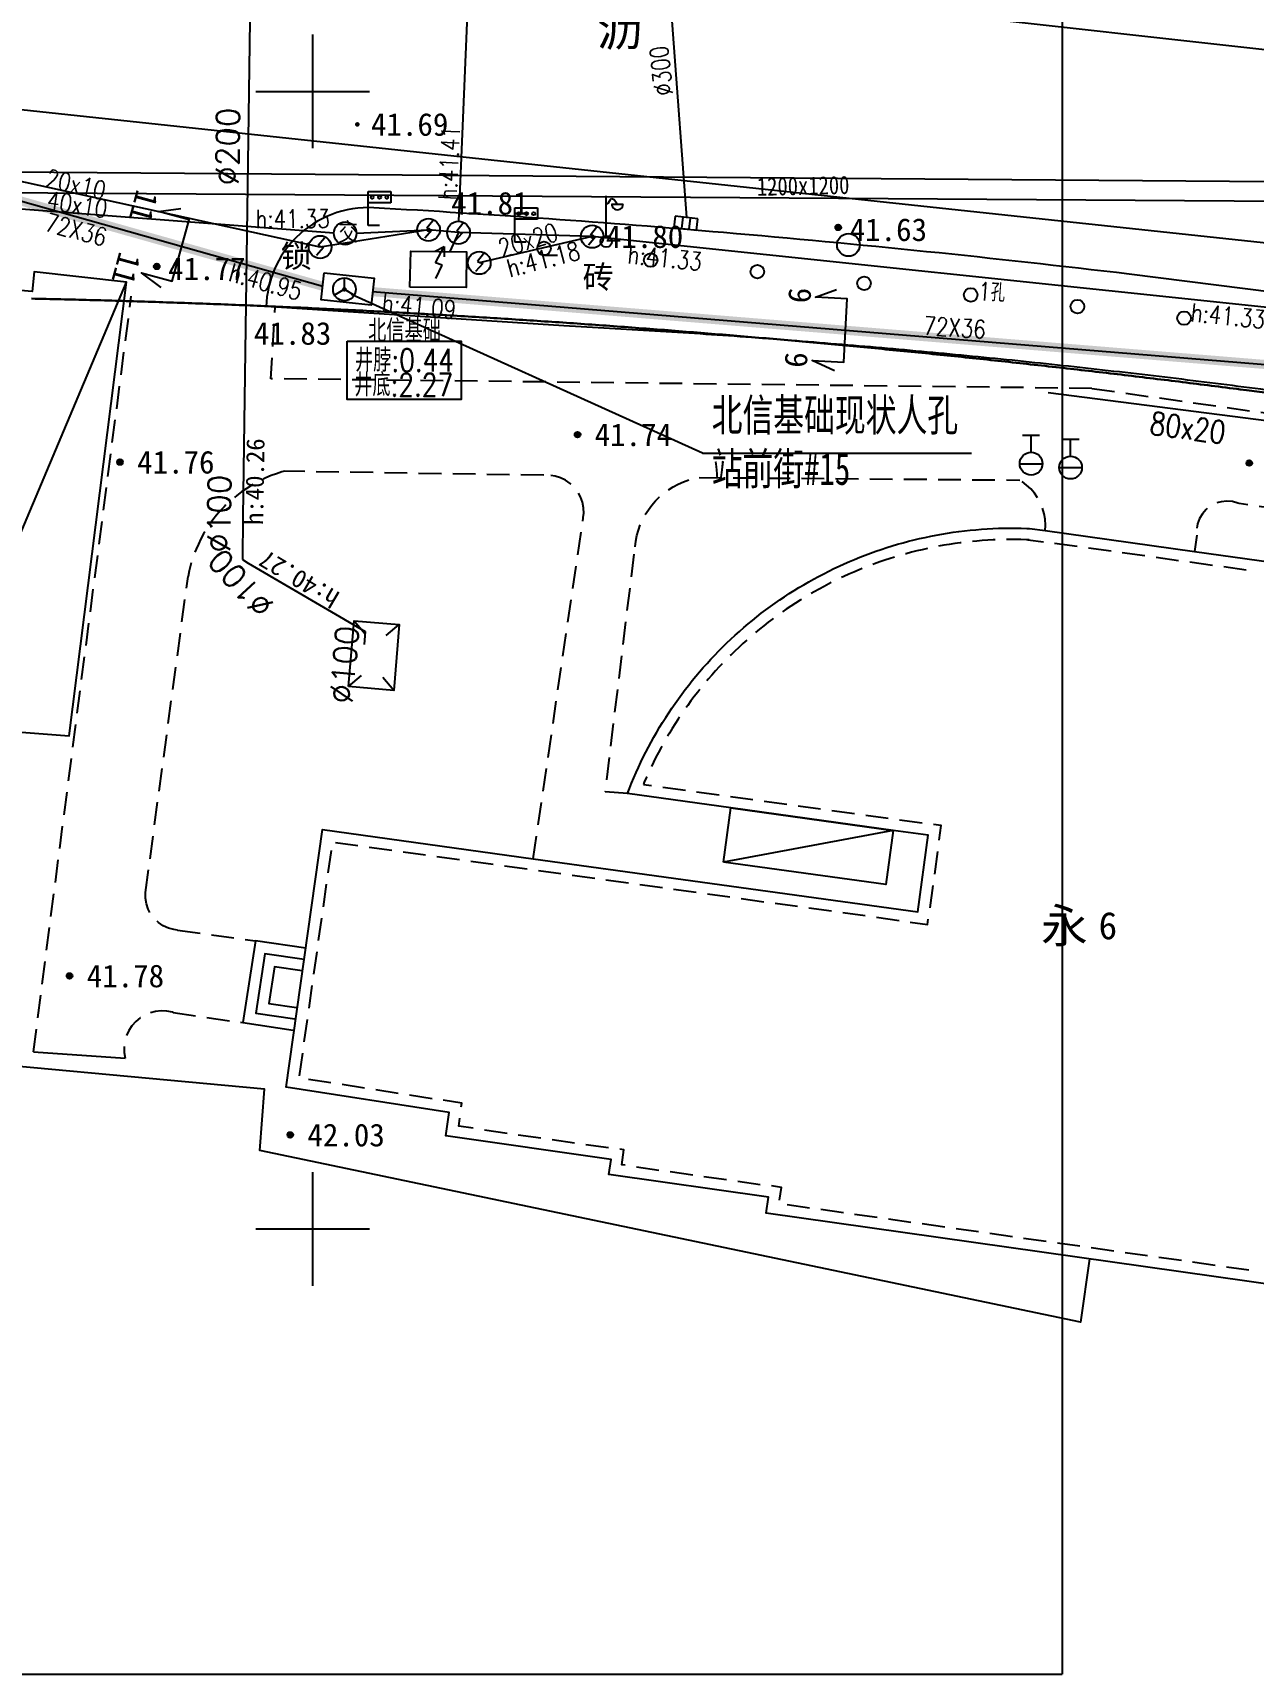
# Model space of a CAD drawing. Extents: x 501830 to 502977, y 299930 to 300245.
# Drawn here: x 502437.7 to 502491.3, y 300030.4 to 300102.6 of the extents above; entities that cross this region are included whole.
import ezdxf
from ezdxf.enums import TextEntityAlignment as Align
from ezdxf.lldxf.tags import DXFTag

# ---------------------------------------------------------------- set-up
doc = ezdxf.new("R2010")
doc.units = 0
doc.linetypes.add('2312', pattern=[0.3, 0.2, -0.1])
doc.linetypes.add('444', pattern=[0.3, 0.2, -0.1])
for name, color, linetype in [('BJ02', 7, 'Continuous'), ('BJ03', 7, 'Continuous'), ('BJ04', 7, 'Continuous'), ('BJ05', 7, 'Continuous'), ('BJ08', 7, 'Continuous'), ('BJ09', 7, 'Continuous'), ('TK', 7, 'Continuous'), ('上水管线', 4, 'Continuous'), ('公安交通井', 163, 'Continuous'), ('新建北信', 13, 'Continuous'), ('污水管线', 247, 'Continuous'), ('热力', 2, 'Continuous'), ('热力井', 40, 'Continuous'), ('燃气注记', 6, 'Continuous'), ('燃气管线', 6, 'Continuous'), ('燃气高程表', 6, 'Continuous'), ('电信井', 3, 'Continuous'), ('电信断面图及编号', 3, 'Continuous'), ('电信注记', 3, 'Continuous'), ('电信管线', 3, 'Continuous'), ('电信高程表', 3, 'Continuous'), ('电力井', 1, 'Continuous'), ('电力注记', 1, 'Continuous'), ('电力管线', 1, 'Continuous'), ('电力高程表', 1, 'Continuous'), ('雨水注记', 34, 'Continuous'), ('雨水管线', 34, 'Continuous'), ('雨蓖子', 34, 'Continuous')]:
    doc.layers.add(name, color=color, linetype=linetype)
doc.layers.add('道路红线', color=11, linetype='Continuous', lineweight=30)
doc.styles.add('HZ', font='simplex.shx', dxfattribs={"bigfont": 'hztxt'})
doc.styles.add('HZTXT', font='romans', dxfattribs={"width": 0.7, "height": 4, "bigfont": 'HZTXT'})
doc.styles.get("Standard").update_dxf_attribs({"font": 'SIMFANG.TTF'})
doc.styles.add('粗等线', font='SIMHEI.TTF')
doc.linetypes.add('245', pattern='A,1e-05,-0.05,[133,bjxx.shx,S=0.05,R=0,X=-0.05,Y=0],-0.05,0.45,[135,bjxx.shx,S=0.05,R=0,X=0,Y=0],0.45', length=1.00001)
doc.linetypes.add('45008', pattern='A,0,[133,bjxx.shx,S=0.01,R=0,X=0,Y=0],-0.15', length=0.15)
tags = doc.linetypes.add('DL', pattern='A,15,-4.925,[130,ltypeshp.shx,S=0.5,R=330,X=-0.15,Y=0.433],0,[130,ltypeshp.shx,S=0.4,R=90,X=0,Y=0],-0.15,[130,ltypeshp.shx,S=0.5,R=150,X=0,Y=-0.433],-4.925,15', length=40).pattern_tags.tags
tags[32:33] = [DXFTag(74, 4), DXFTag(75, 0), DXFTag(340, '0'), DXFTag(46, 1.0), DXFTag(50, 0.0), DXFTag(44, 0.0), DXFTag(45, 0.0)]
tags[30:31] = [DXFTag(74, 4), DXFTag(75, 0), DXFTag(340, '0'), DXFTag(46, 1.0), DXFTag(50, 0.0), DXFTag(44, 0.0), DXFTag(45, 0.0)]
tags[4:5] = [DXFTag(74, 4), DXFTag(75, 0), DXFTag(340, '0'), DXFTag(46, 1.0), DXFTag(50, 0.0), DXFTag(44, 0.0), DXFTag(45, 0.0)]
tags = doc.linetypes.add('DX', pattern='A,15,-5,[130,ltypeshp.shx,S=1,R=330,X=0,Y=0],-5,15', length=40).pattern_tags.tags
tags[16:17] = [DXFTag(74, 4), DXFTag(75, 0), DXFTag(340, '0'), DXFTag(46, 1.0), DXFTag(50, 0.0), DXFTag(44, 0.0), DXFTag(45, 0.0)]
tags[14:15] = [DXFTag(74, 4), DXFTag(75, 0), DXFTag(340, '0'), DXFTag(46, 1.0), DXFTag(50, 0.0), DXFTag(44, 0.0), DXFTag(45, 0.0)]
tags[4:5] = [DXFTag(74, 4), DXFTag(75, 0), DXFTag(340, '0'), DXFTag(46, 1.0), DXFTag(50, 0.0), DXFTag(44, 0.0), DXFTag(45, 0.0)]
tags = doc.linetypes.add('SS', pattern='A,15,-1.9,[130,ltypeshp.shx,S=1,R=330,X=0,Y=0],-1.2,[130,ltypeshp.shx,S=1,R=330,X=0,Y=0],-1.9,15', length=35).pattern_tags.tags
tags[24:25] = [DXFTag(74, 4), DXFTag(75, 0), DXFTag(340, '0'), DXFTag(46, 1.0), DXFTag(50, 0.0), DXFTag(44, 0.0), DXFTag(45, 0.0)]
tags[22:23] = [DXFTag(74, 4), DXFTag(75, 0), DXFTag(340, '0'), DXFTag(46, 1.0), DXFTag(50, 0.0), DXFTag(44, 0.0), DXFTag(45, 0.0)]
tags[4:5] = [DXFTag(74, 4), DXFTag(75, 0), DXFTag(340, '0'), DXFTag(46, 1.0), DXFTag(50, 0.0), DXFTag(44, 0.0), DXFTag(45, 0.0)]
doc.linetypes.add('TRQZ', pattern='A,15,[130,ltypeshp.shx,S=0.6,R=0,X=0,Y=0],-2.5,[133,ltypeshp.shx,S=0.05,R=0,X=0,Y=0],-2.5,[130,ltypeshp.shx,S=0.6,R=0,X=0,Y=0],15', length=35)

# ---------------------------------------------------------------- blocks, each defined once
blk = doc.blocks.new('831')
for radius in [0.25, 0.15, 0.05]:
    blk.add_circle((0, 0), radius)
blk = doc.blocks.new('5323')
for p, q in [((-0.75, 2.5), (0.75, 2.5)), ((0, 1), (0, 2.5)), ((-0.99, 0), (0.99, 0))]:
    blk.add_line(p, q)
blk.add_circle((0, 0), 1)
blk = doc.blocks.new('518')
for p, q in [((-0.06, 2.41), (0.75, 2.81)), ((-0.01, 1.37), (0.75, 2.81)), ((0.75, 2.81), (0.75, 1.91)), ((0.57, 1.18), (-0.01, 1.37)), ((0, 0), (0.57, 1.18))]:
    blk.add_line(p, q)
blk = doc.blocks.new('mhs500')
at = {"layer": 'BJ09'}
blk.add_circle((0, 0), 0.3, dxfattribs=at)
blk = doc.blocks.new('MHST')
at = {"layer": 'BJ09'}
blk.add_line((-0.01, -0.59), (1.19, -0.59), dxfattribs=at)
blk.add_circle((0, 0), 0.6, dxfattribs=at)
blk = doc.blocks.new('35211')
for p, q in [((0, 0.5), (0, 4)), ((0, 3.29), (0.19, 3.39)), ((0.19, 3.39), (0.39, 3.69)), ((0.39, 3.69), (0.49, 3.79)), ((0.49, 3.79), (0.69, 3.69)), ((0.49, 3.29), (1.49, 3.29)), ((0.69, 3.69), (0.89, 3.39)), ((0.89, 3.39), (0.99, 3.29))]:
    blk.add_line(p, q)
blk.add_circle((0, 0), 0.5)
blk.add_arc((0.99, 3.29), 0.5, 179, 0)
blk = doc.blocks.new('GC200')
at = {"linetype": 'Continuous', "const_width": 0.2, "flags": 128}
blk.add_lwpolyline([(-0.1, 0, 1), (0.1, 0, 1)], format="xyb", close=True, dxfattribs=at)
blk = doc.blocks.new('通信井')
for q in [(-0.433, -0.25), (0, 0.5), (0.433, -0.25)]:
    blk.add_line((0, 0), q)
at = {"lineweight": -3}
blk.add_circle((0, 0), 0.5, dxfattribs=at)
blk = doc.blocks.new('电力井')
at = {"lineweight": -3}
for p, q in [((0.192, 0.395), (-0.079, 0.068)), ((-0.079, 0.068), (0.152, -0.017)), ((0.152, -0.017), (-0.164, -0.373))]:
    blk.add_line(p, q, dxfattribs=at)
blk.add_circle((0, 0), 0.5, dxfattribs=at)
blk = doc.blocks.new('JT')
at = {"layer": '公安交通井'}
blk.add_circle((0, 0), 0.5, dxfattribs=at)
at = {"layer": '公安交通井', "width": 0.8}
blk.add_text('交', height=0.8, dxfattribs=at).set_placement((-0.304, -0.335, -50.185))
blk = doc.blocks.new('B8003')
at = {"color": 0}
for p, q in [((0, 3), (2, 3)), ((0, 0), (0, 3)), ((2, 3), (2, 2)), ((2, 2), (0, 2)), ((1, 0), (0, 0))]:
    blk.add_line(p, q, dxfattribs=at)
for centre in [(0.36, 2.49), (1.02, 2.49), (1.65, 2.49)]:
    blk.add_circle(centre, 0.135)
blk = doc.blocks.new('B552')
for p, q in [((0.984668, 0.518566), (-1.015332, 0.518566)), ((-1.015332, 0.518566), (-1.015332, -0.481434)), ((0.984668, -0.481434), (0.984668, 0.518566)), ((-1.015332, -0.481434), (0.984668, -0.481434))]:
    blk.add_line(p, q)
at = {"linetype": 'Continuous'}
for p, q in [((-0.348666, -0.481434), (-0.348666, 0.518566)), ((0.318001, -0.481434), (0.318001, 0.518566))]:
    blk.add_line(p, q, dxfattribs=at)
blk = doc.blocks.new('582')
blk.add_circle((0, 0), 1)
blk = doc.blocks.new('acfgw')
at = {"color": 4}
for p, q in [((0, -5), (0, 5)), ((-5, 0), (5, 0))]:
    blk.add_line(p, q, dxfattribs=at)
blk = doc.blocks.new('300框2')
at = {"color": 40}
for p in [(245.4, 0), (0, -145)]:
    blk.add_line(p, (245.4, -145), dxfattribs=at)

msp = doc.modelspace()

# ---------------------------------------------------------------- linework, layer by layer
at = {"layer": 'BJ02', "linetype": 'Continuous', "elevation": 42.218, "flags": 128}
for points in [[(502433.589, 300072.118), (502439.3, 300071.682), (502441.817, 300091.613), (502437.754, 300092.072), (502437.665, 300091.2), (502435.942, 300091.355), (502433.589, 300072.118)], [(502433.589, 300072.118), (502441.817, 300091.613)]]:
    msp.add_lwpolyline(points, dxfattribs=at)
at = {"layer": 'BJ02', "linetype": '245', "ltscale": 5, "flags": 128}
for points in [[(502499.043, 300085.87), (502498.833, 300085.901), (502498.586, 300085.938), (502498.339, 300085.975), (502498.092, 300086.011), (502497.844, 300086.048), (502497.597, 300086.084), (502497.35, 300086.12), (502497.102, 300086.156), (502496.855, 300086.192), (502496.607, 300086.228), (502496.36, 300086.263), (502496.112, 300086.299), (502495.865, 300086.334), (502495.617, 300086.369), (502495.37, 300086.404), (502495.122, 300086.439), (502494.875, 300086.473), (502494.627, 300086.508), (502494.379, 300086.542), (502494.132, 300086.576), (502493.884, 300086.61), (502493.636, 300086.644), (502493.389, 300086.677), (502493.141, 300086.711), (502492.893, 300086.744), (502492.645, 300086.777), (502492.397, 300086.81), (502492.15, 300086.843), (502491.902, 300086.876), (502491.654, 300086.908), (502491.406, 300086.941), (502491.158, 300086.973), (502490.91, 300087.005), (502490.662, 300087.037), (502490.414, 300087.069), (502490.166, 300087.1), (502489.918, 300087.131), (502489.67, 300087.163), (502489.422, 300087.194), (502489.174, 300087.225), (502488.926, 300087.255), (502488.678, 300087.286), (502488.43, 300087.317), (502488.181, 300087.347), (502487.933, 300087.377), (502487.685, 300087.407), (502487.437, 300087.437), (502487.189, 300087.466), (502486.94, 300087.496), (502486.692, 300087.525), (502486.444, 300087.554), (502486.195, 300087.583), (502485.947, 300087.612), (502485.699, 300087.641), (502485.45, 300087.67), (502485.202, 300087.698), (502484.954, 300087.726), (502484.705, 300087.754), (502484.457, 300087.782), (502484.208, 300087.81), (502483.96, 300087.837), (502483.711, 300087.865), (502483.463, 300087.892), (502483.214, 300087.919), (502482.966, 300087.946), (502482.717, 300087.973), (502482.469, 300088), (502482.22, 300088.026), (502481.971, 300088.052), (502481.723, 300088.079), (502481.474, 300088.105), (502481.226, 300088.13), (502480.977, 300088.156), (502480.728, 300088.182), (502480.479, 300088.207), (502480.231, 300088.232), (502479.982, 300088.257), (502479.733, 300088.282), (502479.484, 300088.307), (502479.236, 300088.331), (502478.987, 300088.356), (502478.738, 300088.38), (502478.489, 300088.404), (502478.24, 300088.428), (502477.991, 300088.452), (502477.743, 300088.475), (502477.494, 300088.499), (502477.245, 300088.522), (502476.996, 300088.545), (502476.747, 300088.568), (502476.498, 300088.591), (502476.249, 300088.614), (502476, 300088.636), (502475.751, 300088.659), (502475.502, 300088.681), (502475.253, 300088.703), (502475.004, 300088.725), (502474.755, 300088.746), (502474.506, 300088.768), (502474.257, 300088.789), (502474.008, 300088.81), (502473.758, 300088.831), (502473.509, 300088.852), (502473.26, 300088.873), (502473.011, 300088.894), (502472.762, 300088.914), (502472.513, 300088.934), (502472.264, 300088.954), (502472.014, 300088.974), (502471.765, 300088.994), (502471.516, 300089.014), (502471.267, 300089.033), (502471.017, 300089.053), (502470.768, 300089.072), (502470.519, 300089.091), (502470.27, 300089.109), (502470.02, 300089.128), (502469.771, 300089.147), (502469.522, 300089.165), (502469.272, 300089.183), (502469.023, 300089.201), (502468.774, 300089.219), (502468.524, 300089.237), (502468.275, 300089.254), (502468.025, 300089.272), (502467.776, 300089.289), (502467.527, 300089.306), (502467.277, 300089.323), (502467.028, 300089.34), (502466.778, 300089.356), (502466.529, 300089.373), (502466.279, 300089.389), (502466.03, 300089.405), (502465.78, 300089.421), (502465.531, 300089.437), (502465.281, 300089.452), (502465.032, 300089.468), (502464.782, 300089.483), (502464.533, 300089.498), (502464.283, 300089.513), (502464.034, 300089.528), (502463.784, 300089.543), (502463.534, 300089.557), (502463.285, 300089.572), (502463.035, 300089.586), (502462.786, 300089.6), (502462.536, 300089.614), (502462.286, 300089.628), (502462.037, 300089.641), (502461.787, 300089.654), (502461.538, 300089.668), (502461.288, 300089.681), (502461.038, 300089.694), (502447.957, 300090.544)], [(502484.134, 300048.689), (502483.74, 300045.907), (502447.67, 300053.448), (502447.887, 300056.14), (502431.704, 300057.634)]]:
    msp.add_lwpolyline(points, dxfattribs=at)
at = {"layer": 'BJ02', "linetype": 'Continuous'}
msp.add_lwpolyline([(502495.703, 300047.051), (502469.925, 300050.701), (502470.025, 300051.406), (502463.016, 300052.398), (502463.11, 300053.057), (502455.849, 300054.094), (502455.989, 300055.119), (502448.829, 300056.24), (502448.829, 300056.24), (502450.43, 300067.556), (502459.688, 300066.277), (502476.582, 300063.944), (502477.046, 300067.309), (502475.502, 300067.522), (502473.083, 300067.856), (502468.37, 300068.507), (502463.827, 300069.135), (502463.917, 300069.368), (502464.01, 300069.6), (502464.107, 300069.831), (502464.206, 300070.06), (502464.309, 300070.288), (502464.415, 300070.514), (502464.524, 300070.739), (502464.636, 300070.963), (502464.752, 300071.185), (502464.87, 300071.405), (502464.991, 300071.623), (502465.116, 300071.84), (502465.243, 300072.055), (502465.373, 300072.269), (502465.507, 300072.48), (502465.643, 300072.69), (502465.782, 300072.898), (502465.924, 300073.103), (502466.069, 300073.307), (502466.216, 300073.509), (502466.367, 300073.709), (502466.52, 300073.906), (502466.676, 300074.102), (502466.834, 300074.295), (502466.995, 300074.486), (502467.159, 300074.675), (502467.325, 300074.862), (502467.494, 300075.046), (502467.666, 300075.228), (502467.84, 300075.407), (502468.016, 300075.584), (502468.195, 300075.759), (502468.377, 300075.931), (502468.56, 300076.101), (502468.746, 300076.268), (502468.935, 300076.432), (502469.125, 300076.594), (502469.318, 300076.753), (502469.513, 300076.91), (502469.71, 300077.063), (502469.909, 300077.215), (502470.111, 300077.363), (502470.314, 300077.508), (502470.519, 300077.651), (502470.726, 300077.791), (502470.936, 300077.928), (502471.147, 300078.061), (502471.36, 300078.193), (502471.574, 300078.321), (502471.791, 300078.446), (502472.009, 300078.568), (502472.229, 300078.687), (502472.45, 300078.803), (502472.673, 300078.916), (502472.898, 300079.026), (502473.124, 300079.132), (502473.351, 300079.236), (502473.58, 300079.336), (502473.811, 300079.434), (502474.042, 300079.528), (502474.275, 300079.618), (502474.509, 300079.706), (502474.745, 300079.79), (502474.981, 300079.871), (502475.219, 300079.949), (502475.457, 300080.024), (502475.697, 300080.095), (502475.938, 300080.163), (502476.179, 300080.227), (502476.422, 300080.288), (502476.665, 300080.346), (502476.909, 300080.401), (502477.154, 300080.452), (502477.399, 300080.499), (502477.645, 300080.544), (502477.892, 300080.585), (502478.139, 300080.622), (502478.387, 300080.656), (502478.635, 300080.687), (502478.883, 300080.714), (502479.132, 300080.737), (502479.381, 300080.758), (502479.631, 300080.774), (502479.88, 300080.788), (502480.13, 300080.798), (502480.38, 300080.804), (502480.63, 300080.807), (502480.88, 300080.807), (502481.13, 300080.803), (502481.38, 300080.795), (502481.494, 300080.791), (502482.187, 300080.695), (502488.74, 300079.783), (502500, 300078.217)], dxfattribs=at)
at = {"layer": 'BJ02', "linetype": 'Continuous', "flags": 128}
for points in [[(502479.981, 300080.292), (502479.904, 300080.289), (502479.661, 300080.275), (502479.418, 300080.259), (502479.176, 300080.239), (502478.984, 300080.221)], [(502481.476, 300080.291), (502481.363, 300080.295), (502481.118, 300080.303), (502480.876, 300080.307), (502480.633, 300080.307), (502480.481, 300080.305)], [(502481.426, 300080.295), (502482.104, 300080.201)], [(502477.009, 300079.911), (502476.778, 300079.859), (502476.541, 300079.802), (502476.304, 300079.743), (502476.07, 300079.681), (502476.039, 300079.672)], [(502478.487, 300080.165), (502478.452, 300080.16), (502478.21, 300080.127), (502477.97, 300080.091), (502477.731, 300080.051), (502477.5, 300080.009)], [(502483.588, 300079.995), (502482.598, 300080.133)], [(502485.075, 300079.788), (502484.084, 300079.925)], [(502486.56, 300079.582), (502485.569, 300079.72)], [(502474.145, 300079.03), (502474.003, 300078.972), (502473.778, 300078.877), (502473.555, 300078.78), (502473.334, 300078.678), (502473.229, 300078.629)], [(502475.559, 300079.532), (502475.372, 300079.473), (502475.14, 300079.397), (502474.91, 300079.318), (502474.681, 300079.236), (502474.612, 300079.21)], [(502488.045, 300079.375), (502487.055, 300079.513)], [(502489.531, 300079.169), (502488.541, 300079.307)], [(502491.017, 300078.962), (502490.026, 300079.1)], [(502472.78, 300078.41), (502472.679, 300078.359), (502472.464, 300078.246), (502472.25, 300078.13), (502472.038, 300078.011), (502471.902, 300077.933)], [(502471.473, 300077.675), (502471.412, 300077.637), (502471.206, 300077.507), (502471.003, 300077.375), (502470.802, 300077.239), (502470.638, 300077.125)], [(502451.818, 300076.737), (502452.302, 300076.164)], [(502470.233, 300076.832), (502470.209, 300076.815), (502470.015, 300076.667), (502469.823, 300076.518), (502469.634, 300076.365), (502469.448, 300076.212)], [(502453.23, 300076.084), (502453.803, 300076.568)], [(502469.069, 300075.886), (502468.897, 300075.732), (502468.719, 300075.566), (502468.542, 300075.399), (502468.368, 300075.229), (502468.341, 300075.201)], [(502467.991, 300074.844), (502467.86, 300074.705), (502467.696, 300074.527), (502467.535, 300074.345), (502467.375, 300074.161), (502467.323, 300074.1)], [(502451.574, 300073.838), (502452.147, 300074.322)], [(502453.559, 300073.672), (502453.075, 300074.245)], [(502467.006, 300073.714), (502466.913, 300073.597), (502466.764, 300073.405), (502466.618, 300073.211), (502466.475, 300073.015), (502466.404, 300072.915)], [(502466.12, 300072.504), (502466.061, 300072.415), (502465.928, 300072.21), (502465.798, 300072.005), (502465.672, 300071.798), (502465.589, 300071.657)], [(502465.341, 300071.223), (502465.309, 300071.165), (502465.194, 300070.951), (502465.081, 300070.735), (502464.973, 300070.518), (502464.883, 300070.334)], [(502464.673, 300069.88), (502464.663, 300069.858), (502464.567, 300069.635), (502464.528, 300069.542)], [(502464.528, 300069.542), (502464.886, 300069.493)], [(502465.381, 300069.425), (502466.372, 300069.288)], [(502466.867, 300069.22), (502467.858, 300069.083)], [(502468.353, 300069.015), (502469.344, 300068.878)], [(502469.839, 300068.809), (502470.83, 300068.672)], [(502471.325, 300068.604), (502472.315, 300068.467)], [(502472.811, 300068.399), (502473.801, 300068.262)], [(502474.297, 300068.194), (502475.287, 300068.057)], [(502475.502, 300067.522), (502468.042, 300066.13)], [(502475.783, 300067.988), (502476.773, 300067.851)], [(502477.52, 300067.086), (502477.61, 300067.736), (502477.268, 300067.783)], [(502450.805, 300066.639), (502450.665, 300065.649)], [(502451.988, 300066.836), (502450.997, 300066.973)], [(502453.474, 300066.631), (502452.483, 300066.768)], [(502454.96, 300066.426), (502453.969, 300066.562)], [(502477.452, 300066.591), (502477.315, 300065.601)], [(502456.445, 300066.22), (502455.455, 300066.357)], [(502457.931, 300066.015), (502456.941, 300066.152)], [(502459.417, 300065.81), (502458.427, 300065.947)], [(502450.595, 300065.154), (502450.455, 300064.164)], [(502460.903, 300065.605), (502459.913, 300065.742)], [(502462.389, 300065.4), (502461.398, 300065.536)], [(502463.875, 300065.194), (502462.884, 300065.331)], [(502465.361, 300064.989), (502464.37, 300065.126)], [(502466.847, 300064.784), (502465.856, 300064.921)], [(502468.333, 300064.579), (502467.342, 300064.715)], [(502469.818, 300064.373), (502468.828, 300064.51)], [(502477.247, 300065.105), (502477.11, 300064.115)], [(502471.304, 300064.168), (502470.314, 300064.305)], [(502472.79, 300063.963), (502471.8, 300064.1)], [(502474.276, 300063.758), (502473.286, 300063.895)], [(502475.762, 300063.552), (502474.771, 300063.689)], [(502450.385, 300063.669), (502450.245, 300062.679)], [(502476.257, 300063.484), (502477.009, 300063.38), (502477.042, 300063.619)], [(502449.692, 300062.341), (502447.48, 300062.667), (502446.925, 300059.07), (502449.137, 300058.744)], [(502449.616, 300061.847), (502447.898, 300062.097), (502447.496, 300059.488), (502449.213, 300059.238)], [(502449.54, 300061.353), (502448.316, 300061.527), (502448.066, 300059.906), (502449.29, 300059.732)], [(502450.175, 300062.184), (502450.035, 300061.194)], [(502449.965, 300060.698), (502449.825, 300059.708)], [(502449.755, 300059.213), (502449.615, 300058.223)], [(502449.545, 300057.728), (502449.404, 300056.738)], [(502449.807, 300056.593), (502450.795, 300056.438)], [(502451.289, 300056.361), (502452.277, 300056.206)], [(502452.771, 300056.129), (502453.759, 300055.974)], [(502454.253, 300055.897), (502455.241, 300055.742)], [(502456.527, 300055.365), (502456.551, 300055.537), (502455.735, 300055.665)], [(502457.052, 300054.427), (502456.412, 300054.519), (502456.46, 300054.869)], [(502457.546, 300054.357), (502458.536, 300054.215)], [(502459.031, 300054.145), (502460.021, 300054.003)], [(502460.516, 300053.932), (502461.506, 300053.791)], [(502462.001, 300053.72), (502462.991, 300053.579)], [(502463.724, 300052.803), (502463.582, 300052.823), (502463.676, 300053.481), (502463.486, 300053.508)], [(502464.219, 300052.733), (502465.209, 300052.593)], [(502465.704, 300052.523), (502466.694, 300052.382)], [(502467.189, 300052.312), (502468.18, 300052.172)], [(502468.675, 300052.102), (502469.665, 300051.962)], [(502470.511, 300051.271), (502470.59, 300051.831), (502470.16, 300051.892)], [(502470.84, 300051.076), (502471.83, 300050.936)], [(502472.325, 300050.866), (502473.315, 300050.726)], [(502473.81, 300050.656), (502474.8, 300050.516)], [(502475.295, 300050.446), (502476.286, 300050.305)], [(502476.781, 300050.235), (502477.771, 300050.095)], [(502478.266, 300050.025), (502479.256, 300049.885)], [(502479.751, 300049.815), (502480.741, 300049.674)], [(502481.236, 300049.604), (502482.226, 300049.464)], [(502482.721, 300049.394), (502483.712, 300049.254)], [(502484.207, 300049.184), (502485.197, 300049.044)], [(502485.692, 300048.974), (502486.682, 300048.833)], [(502487.177, 300048.763), (502488.167, 300048.623)], [(502488.662, 300048.553), (502489.652, 300048.413)], [(502490.147, 300048.343), (502491.137, 300048.202)]]:
    msp.add_lwpolyline(points, dxfattribs=at)
at = {"layer": 'BJ02', "linetype": 'Continuous'}
for points in [[(502451.574, 300073.838), (502451.818, 300076.737), (502453.803, 300076.568), (502453.559, 300073.672), (502451.574, 300073.838)], [(502468.042, 300066.13), (502468.37, 300068.507), (502473.083, 300067.856), (502475.502, 300067.522), (502475.174, 300065.145), (502468.042, 300066.13)]]:
    msp.add_lwpolyline(points, close=True, dxfattribs=at)
at = {"layer": 'BJ04', "linetype": 'Continuous', "flags": 128}
for points in [[(502452.679, 300094.887, 0.105041), (502450.838, 300094.598, 0.105041), (502449.274, 300093.585, 0.094902), (502448.324, 300092.191, 0.094902), (502447.957, 300090.544)], [(502485.876, 300091.969, 0.004205), (502476.973, 300092.957, 0.004205), (502468.055, 300093.796, 0.003618), (502460.371, 300094.397, 0.003618), (502452.679, 300094.887)]]:
    msp.add_lwpolyline(points, format="xyb", dxfattribs=at)
msp.add_lwpolyline([(502500, 300090.183), (502485.876, 300091.969)], dxfattribs=at)
at = {"layer": 'BJ04', "linetype": '444', "ltscale": 5, "flags": 128}
for points in [[(502437.728, 300057.792), (502442.025, 300091)], [(502484.235, 300086.946), (502448.152, 300087.372), (502448.356, 300090.518)], [(502484.235, 300086.946), (502500, 300084.722)], [(502448.759, 300083.306), (502448.649, 300083.274), (502448.411, 300083.199), (502448.176, 300083.113), (502447.945, 300083.017), (502447.718, 300082.911), (502447.496, 300082.796), (502447.28, 300082.672), (502447.068, 300082.538), (502446.863, 300082.396), (502446.663, 300082.245), (502446.471, 300082.086), (502446.285, 300081.919), (502446.106, 300081.744), (502445.935, 300081.561), (502445.772, 300081.372), (502445.617, 300081.176), (502445.471, 300080.973), (502445.333, 300080.764), (502445.205, 300080.55), (502445.085, 300080.33), (502444.975, 300080.106), (502444.875, 300079.877), (502444.784, 300079.644), (502444.703, 300079.407), (502444.633, 300079.168), (502444.572, 300078.925), (502444.522, 300078.68)], [(502460.15, 300083.128), (502448.759, 300083.306)], [(502461.902, 300081.392), (502461.905, 300081.45), (502461.897, 300081.699), (502461.85, 300081.945), (502461.767, 300082.18), (502461.647, 300082.399), (502461.496, 300082.598), (502461.315, 300082.77), (502461.11, 300082.913), (502460.886, 300083.022), (502460.647, 300083.096), (502460.4, 300083.131), (502460.15, 300083.128)], [(502464.16, 300079.982), (502464.191, 300080.23), (502464.241, 300080.475), (502464.308, 300080.716), (502464.393, 300080.951), (502464.495, 300081.179), (502464.613, 300081.399), (502464.748, 300081.61), (502464.897, 300081.81), (502465.061, 300081.999), (502465.238, 300082.176), (502465.427, 300082.339), (502465.628, 300082.487), (502465.84, 300082.621), (502466.06, 300082.738), (502466.289, 300082.839), (502466.524, 300082.923), (502466.765, 300082.99), (502466.976, 300083.032)], [(502466.976, 300083.032), (502481.07, 300082.919)], [(502482.187, 300080.694), (502482.195, 300080.943), (502482.177, 300081.193), (502482.133, 300081.438), (502482.063, 300081.679), (502481.969, 300081.91), (502481.851, 300082.13), (502481.71, 300082.337), (502481.549, 300082.527), (502481.368, 300082.7), (502481.171, 300082.853), (502481.07, 300082.919)], [(502490.708, 300081.882), (502490.65, 300081.906), (502490.41, 300081.972), (502490.161, 300081.993), (502489.912, 300081.967), (502489.673, 300081.896), (502489.451, 300081.781), (502489.254, 300081.628), (502489.089, 300081.441), (502488.961, 300081.227), (502488.875, 300080.992), (502488.834, 300080.746), (502488.839, 300080.496)], [(502500, 300080.601), (502490.708, 300081.882)], [(502459.688, 300066.277), (502461.902, 300081.392)], [(502488.839, 300080.496), (502488.74, 300079.783)], [(502463.827, 300069.135), (502462.854, 300069.216), (502464.16, 300079.982)], [(502442.649, 300064.79), (502444.522, 300078.68)], [(502444.059, 300063.138), (502443.898, 300063.16), (502443.657, 300063.225), (502443.43, 300063.329), (502443.223, 300063.469), (502443.041, 300063.64), (502442.889, 300063.838), (502442.771, 300064.058), (502442.69, 300064.294), (502442.649, 300064.541), (502442.649, 300064.79)], [(502444.059, 300063.138), (502447.48, 300062.667)], [(502443.862, 300059.522), (502443.841, 300059.528), (502443.596, 300059.577), (502443.347, 300059.589), (502443.098, 300059.564), (502442.856, 300059.503), (502442.626, 300059.406), (502442.412, 300059.277), (502442.22, 300059.117), (502442.054, 300058.93), (502441.918, 300058.721), (502441.813, 300058.494), (502441.744, 300058.254), (502441.711, 300058.007), (502441.715, 300057.757), (502441.756, 300057.51)], [(502443.862, 300059.522), (502446.925, 300059.07)]]:
    msp.add_lwpolyline(points, dxfattribs=at)
at = {"layer": 'BJ04', "linetype": '45008', "ltscale": 5, "flags": 128}
msp.add_lwpolyline([(502437.728, 300057.792), (502441.756, 300057.51)], dxfattribs=at)
at = {"layer": 'BJ05', "linetype": 'Continuous', "flags": 128}
msp.add_lwpolyline([(502454.261, 300091.403), (502454.316, 300092.98), (502456.761, 300092.956), (502456.745, 300091.379)], close=True, dxfattribs=at)
at = {"layer": '上水管线', "linetype": 'SS', "ltscale": 0.5, "elevation": 41.709, "flags": 128}
msp.add_lwpolyline([(502410.915, 300102.02), (502505.438, 300091.89)], dxfattribs=at)
at = {"layer": '新建北信', "color": 40}
msp.add_line((502467.121, 300084.1), (502451.701, 300091.072), dxfattribs=at)
at = {"layer": '新建北信', "color": 41}
msp.add_line((502467.121, 300084.1), (502478.939, 300084.1), dxfattribs=at)
at = {"layer": '新建北信', "color": 40, "linetype": '2312', "ltscale": 8, "const_width": 0.4}
for points, elevation in [([(502429.21, 300097.438), (502450.441, 300091.436)], 41.8), ([(502452.628, 300091.2), (502513.349, 300086.245)], 41.843)]:
    msp.add_lwpolyline(points, dxfattribs=dict(at, elevation=elevation))
at = {"layer": '污水管线', "linetype": 'Continuous', "elevation": 41.976, "flags": 128}
msp.add_lwpolyline([(502506.968, 300100.139), (502419.039, 300109.94)], dxfattribs=at)
at = {"layer": '热力', "linetype": 'Continuous', "elevation": 41.905, "flags": 128}
for points in [[(502507.5, 300095.91), (502430.956, 300096.503), (502430.802, 300084.701)], [(502507.863, 300095.066), (502431.831, 300095.576), (502431.898, 300084.143)]]:
    msp.add_lwpolyline(points, dxfattribs=at)
at = {"layer": '燃气管线', "linetype": 'TRQZ', "ltscale": 0.4}
for points in [[(502447.34, 300110.4), (502446.929, 300081.299)], [(502446.929, 300081.299), (502446.909, 300079.429)], [(502446.909, 300079.429), (502447.159, 300079.27)], [(502447.159, 300079.27), (502452.309, 300076.26)], [(502452.309, 300076.26), (502452.26, 300075.69)]]:
    msp.add_lwpolyline(points, dxfattribs=at)
at = {"layer": '电信井', "linetype": 'Continuous', "elevation": 41.843, "flags": 128}
msp.add_lwpolyline([(502450.505, 300092.032), (502452.692, 300091.797), (502452.564, 300090.604), (502450.377, 300090.839), (502450.505, 300092.032)], dxfattribs=at)
at = {"layer": '电信断面图及编号'}
for points, elevation in [([(502443.337, 300091.385), (502442.477, 300092.034), (502443.82, 300091.659), (502444.568, 300094.356), (502443.228, 300094.729), (502444.198, 300094.85)], 41.8), ([(502472.918, 300087.721), (502471.938, 300088.168), (502473.331, 300088.094), (502473.476, 300090.889), (502472.087, 300090.962), (502473.007, 300091.29)], -82.487)]:
    msp.add_lwpolyline(points, dxfattribs=dict(at, elevation=elevation))
at = {"layer": '电信注记', "linetype": 'Continuous'}
msp.add_lwpolyline([(502451.51, 300089.028), (502456.523, 300089.028), (502456.523, 300086.457), (502451.51, 300086.457)], close=True, dxfattribs=at)
at = {"layer": '电信管线', "linetype": 'DX', "ltscale": 0.5, "flags": 128}
for points, elevation in [([(502429.21, 300097.438), (502450.441, 300091.436)], 41.8), ([(502452.628, 300091.2), (502513.349, 300086.245)], 41.843)]:
    msp.add_lwpolyline(points, dxfattribs=dict(at, elevation=elevation))
msp.add_lwpolyline([(502508.668, 300083.362), (502482.316, 300086.748)], dxfattribs=at)
at = {"layer": '电力管线', "linetype": 'Continuous', "ltscale": 0.5, "elevation": 41.915, "flags": 128}
msp.add_lwpolyline([(502457.503, 300120.48), (502456.407, 300094.294)], dxfattribs=at)
at = {"layer": '电力管线', "linetype": 'DL', "ltscale": 0.5, "flags": 128}
for points, elevation in [([(502450.324, 300093.16), (502426.09, 300098.478)], 41.78), ([(502450.924, 300093.765), (502429.149, 300095.436)], 41.781), ([(502456.407, 300093.794), (502455.087, 300093.918), (502450.324, 300093.16)], 41.816), ([(502451.924, 300093.765), (502455.087, 300093.918)], 41.781), ([(502456.407, 300093.794), (502456.017, 300092.963)], 41.816), ([(502498.154, 300089.371), (502492.638, 300090.424), (502462.278, 300093.621), (502456.407, 300093.794)], 41.96), ([(502462.278, 300093.621), (502457.316, 300092.462)], 41.807)]:
    msp.add_lwpolyline(points, dxfattribs=dict(at, elevation=elevation))
at = {"layer": '道路红线', "color": 40}
msp.add_line((502491.032, 300086.868), (502576.893, 300075.742), dxfattribs=at)
msp.add_lwpolyline([(502437.649, 300090.894), (502437.809, 300090.89), (502437.969, 300090.887), (502438.129, 300090.883), (502438.289, 300090.88), (502438.449, 300090.876), (502438.609, 300090.872), (502438.769, 300090.868), (502438.929, 300090.865), (502439.089, 300090.861), (502439.249, 300090.857), (502439.409, 300090.853), (502439.569, 300090.849), (502439.729, 300090.844), (502439.888, 300090.84), (502440.048, 300090.836), (502440.208, 300090.832), (502440.368, 300090.827), (502440.528, 300090.823), (502440.688, 300090.819), (502440.848, 300090.814), (502441.008, 300090.81), (502441.168, 300090.805), (502441.328, 300090.8), (502441.488, 300090.796), (502441.648, 300090.791), (502441.808, 300090.786), (502441.968, 300090.781), (502442.128, 300090.777), (502442.288, 300090.772), (502442.447, 300090.767), (502442.607, 300090.762), (502442.767, 300090.757), (502442.927, 300090.751), (502443.087, 300090.746), (502443.247, 300090.741), (502443.407, 300090.736), (502443.567, 300090.73), (502443.727, 300090.725), (502443.887, 300090.719), (502444.047, 300090.714), (502444.206, 300090.708), (502444.366, 300090.703), (502444.526, 300090.697), (502444.686, 300090.691), (502444.846, 300090.686), (502445.006, 300090.68), (502445.166, 300090.674), (502445.326, 300090.668), (502445.486, 300090.662), (502445.646, 300090.656), (502445.805, 300090.65), (502445.965, 300090.644), (502446.125, 300090.638), (502446.285, 300090.632), (502446.445, 300090.625), (502446.605, 300090.619), (502446.765, 300090.613), (502446.925, 300090.606), (502447.084, 300090.6), (502447.244, 300090.593), (502447.404, 300090.587), (502447.564, 300090.58), (502447.724, 300090.573), (502447.884, 300090.567), (502448.044, 300090.56), (502448.203, 300090.553), (502448.363, 300090.546), (502448.523, 300090.539), (502448.683, 300090.532), (502448.843, 300090.525), (502449.003, 300090.518), (502449.163, 300090.511), (502449.322, 300090.504), (502449.482, 300090.497), (502449.642, 300090.489), (502449.802, 300090.482), (502449.962, 300090.475), (502450.122, 300090.467), (502450.281, 300090.46), (502450.441, 300090.452), (502450.601, 300090.445), (502450.761, 300090.437), (502450.921, 300090.429), (502451.08, 300090.421), (502451.24, 300090.414), (502451.4, 300090.406), (502451.56, 300090.398), (502451.72, 300090.39), (502451.879, 300090.382), (502452.039, 300090.374), (502452.199, 300090.366), (502452.359, 300090.358), (502452.519, 300090.349), (502452.678, 300090.341), (502452.838, 300090.333), (502452.998, 300090.324), (502453.158, 300090.316), (502453.318, 300090.308), (502453.477, 300090.299), (502453.637, 300090.291), (502453.797, 300090.282), (502453.957, 300090.273), (502454.116, 300090.265), (502454.276, 300090.256), (502454.436, 300090.247), (502454.596, 300090.238), (502454.755, 300090.229), (502454.915, 300090.22), (502455.075, 300090.211), (502455.235, 300090.202), (502455.394, 300090.193), (502455.554, 300090.184), (502455.714, 300090.175), (502455.874, 300090.165), (502456.033, 300090.156), (502456.193, 300090.147), (502456.353, 300090.137), (502456.512, 300090.128), (502456.672, 300090.118), (502456.832, 300090.108), (502456.992, 300090.099), (502457.151, 300090.089), (502457.311, 300090.079), (502457.471, 300090.07), (502457.63, 300090.06), (502457.79, 300090.05), (502457.95, 300090.04), (502458.109, 300090.03), (502458.269, 300090.02), (502458.429, 300090.01), (502458.589, 300090), (502458.748, 300089.989), (502458.908, 300089.979), (502459.068, 300089.969), (502459.227, 300089.959), (502459.387, 300089.948), (502459.547, 300089.938), (502459.706, 300089.927), (502459.866, 300089.917), (502460.025, 300089.906), (502460.185, 300089.895), (502460.345, 300089.885), (502460.504, 300089.874), (502460.664, 300089.863), (502460.824, 300089.852), (502460.983, 300089.841), (502461.143, 300089.83), (502461.303, 300089.819), (502461.462, 300089.808), (502461.622, 300089.797), (502461.781, 300089.786), (502461.941, 300089.775), (502462.101, 300089.763), (502462.26, 300089.752), (502462.42, 300089.741), (502462.579, 300089.729), (502462.739, 300089.718), (502462.899, 300089.706), (502463.058, 300089.695), (502463.218, 300089.683), (502463.377, 300089.671), (502463.537, 300089.66), (502463.696, 300089.648), (502463.856, 300089.636), (502464.016, 300089.624), (502464.175, 300089.612), (502464.335, 300089.6), (502464.494, 300089.588), (502464.654, 300089.576), (502464.813, 300089.564), (502464.973, 300089.552), (502465.132, 300089.54), (502465.292, 300089.527), (502465.451, 300089.515), (502465.611, 300089.503), (502465.77, 300089.49), (502465.93, 300089.478), (502466.089, 300089.465), (502466.249, 300089.452), (502466.408, 300089.44), (502466.568, 300089.427), (502466.727, 300089.414), (502466.887, 300089.401), (502467.046, 300089.389), (502467.206, 300089.376), (502467.365, 300089.363), (502467.525, 300089.35), (502467.684, 300089.337), (502467.844, 300089.324), (502468.003, 300089.31), (502468.163, 300089.297), (502468.322, 300089.284), (502468.482, 300089.271), (502468.641, 300089.257), (502468.8, 300089.244), (502468.96, 300089.23), (502469.119, 300089.217), (502469.279, 300089.203), (502469.438, 300089.19), (502469.598, 300089.176), (502469.757, 300089.162), (502469.916, 300089.149), (502470.076, 300089.135), (502470.235, 300089.121), (502470.395, 300089.107), (502470.554, 300089.093), (502470.713, 300089.079), (502470.873, 300089.065), (502471.032, 300089.051), (502471.191, 300089.036), (502471.351, 300089.022), (502471.51, 300089.008), (502471.67, 300088.994), (502471.829, 300088.979), (502471.988, 300088.965), (502472.148, 300088.95), (502472.307, 300088.936), (502472.466, 300088.921), (502472.626, 300088.907), (502472.785, 300088.892), (502472.944, 300088.877), (502473.104, 300088.862), (502473.263, 300088.848), (502473.422, 300088.833), (502473.581, 300088.818), (502473.741, 300088.803), (502473.9, 300088.788), (502474.059, 300088.773), (502474.219, 300088.757), (502474.378, 300088.742), (502474.537, 300088.727), (502474.696, 300088.712), (502474.856, 300088.696), (502475.015, 300088.681), (502475.174, 300088.665), (502475.333, 300088.65), (502475.493, 300088.634), (502475.652, 300088.619), (502475.811, 300088.603), (502475.97, 300088.587), (502476.13, 300088.572), (502476.289, 300088.556), (502476.448, 300088.54), (502476.607, 300088.524), (502476.766, 300088.508), (502476.926, 300088.492), (502477.085, 300088.476), (502477.244, 300088.46), (502477.403, 300088.444), (502477.562, 300088.427), (502477.722, 300088.411), (502477.881, 300088.395), (502478.04, 300088.378), (502478.199, 300088.362), (502478.358, 300088.346), (502478.517, 300088.329), (502478.676, 300088.312), (502478.836, 300088.296), (502478.995, 300088.279), (502479.154, 300088.262), (502479.313, 300088.246), (502479.472, 300088.229), (502479.631, 300088.212), (502479.79, 300088.195), (502479.949, 300088.178), (502480.108, 300088.161), (502480.268, 300088.144), (502480.427, 300088.127), (502480.586, 300088.11), (502480.745, 300088.092), (502480.904, 300088.075), (502481.063, 300088.058), (502481.222, 300088.04), (502481.381, 300088.023), (502481.54, 300088.005), (502481.699, 300087.988), (502481.858, 300087.97), (502482.017, 300087.953), (502482.176, 300087.935), (502482.335, 300087.917), (502482.494, 300087.899), (502482.653, 300087.882), (502482.812, 300087.864), (502482.971, 300087.846), (502483.13, 300087.828), (502483.289, 300087.81), (502483.448, 300087.792), (502483.607, 300087.773), (502483.766, 300087.755), (502483.925, 300087.737), (502484.084, 300087.719), (502484.243, 300087.7), (502484.402, 300087.682), (502484.561, 300087.663), (502484.72, 300087.645), (502484.879, 300087.626), (502485.037, 300087.608), (502485.196, 300087.589), (502485.355, 300087.57), (502485.514, 300087.552), (502485.673, 300087.533), (502485.832, 300087.514), (502485.991, 300087.495), (502486.15, 300087.476), (502486.309, 300087.457), (502486.467, 300087.438), (502486.626, 300087.419), (502486.785, 300087.4), (502486.944, 300087.38), (502487.103, 300087.361), (502487.262, 300087.342), (502487.42, 300087.322), (502487.579, 300087.303), (502487.738, 300087.284), (502487.897, 300087.264), (502488.056, 300087.244), (502488.214, 300087.225), (502488.373, 300087.205), (502488.532, 300087.185), (502488.691, 300087.166), (502488.85, 300087.146), (502489.008, 300087.126), (502489.167, 300087.106), (502489.326, 300087.086), (502489.485, 300087.066), (502489.643, 300087.046), (502489.802, 300087.026), (502489.961, 300087.006), (502490.119, 300086.985), (502490.278, 300086.965), (502490.437, 300086.945), (502490.596, 300086.924), (502490.754, 300086.904), (502491.032, 300086.868)], dxfattribs=at)
at = {"layer": '雨水管线', "linetype": 'Continuous', "elevation": 41.827, "flags": 128}
msp.add_lwpolyline([(502465.224, 300110.587), (502466.422, 300094.457), (502466.422, 300094.457)], dxfattribs=at)

# ---------------------------------------------------------------- block references
at = {"color": 40}
msp.add_blockref('300框2', (502237.526, 300175.433), dxfattribs=at)
at = {"layer": 'BJ03', "linetype": 'Continuous', "xscale": 0.5, "yscale": 0.5, "zscale": 0.5}
msp.add_blockref('35211', (502462.895, 300093.405), dxfattribs=at)
at = {"layer": 'BJ04', "xscale": 0.5, "yscale": 0.5, "zscale": 0.5}
for p in [(502452.429, 300094.107, 41.783), (502458.881, 300093.38, 41.776)]:
    msp.add_blockref('B8003', p, dxfattribs=at)
at = {"layer": 'BJ05', "linetype": 'Continuous', "xscale": 0.5, "yscale": 0.5, "zscale": 0.5}
for name, p in [('582', (502473.538, 300093.253, -0.212)), ('518', (502455.406, 300091.776)), ('5323', (502481.564, 300083.639)), ('5323', (502483.298, 300083.47))]:
    msp.add_blockref(name, p, dxfattribs=at)
at = {"layer": 'BJ08', "linetype": 'Continuous', "xscale": 0.5, "yscale": 0.5, "zscale": 0.5}
for name, p in [('GC200', (502451.958, 300098.551, 41.695)), ('GC200', (502455.087, 300093.918, 41.816)), ('831', (502473.091, 300094.025, 41.63)), ('GC200', (502462.278, 300093.621, 41.807)), ('831', (502443.147, 300092.308, 41.77)), ('GC200', (502451.391, 300091.303, 41.843)), ('831', (502461.635, 300084.915, 41.74)), ('831', (502441.531, 300083.708, 41.76)), ('831', (502491.151, 300083.668, 41.77)), ('831', (502439.316, 300061.127, 41.78)), ('831', (502449.014, 300054.134, 42.03))]:
    msp.add_blockref(name, p, dxfattribs=at)
at = {"layer": 'BJ09', "linetype": 'Continuous', "xscale": 0.5, "yscale": 0.5, "zscale": 0.5}
msp.add_blockref('MHST', (502460.161, 300093.099), dxfattribs=at)
at = {"layer": 'BJ09', "linetype": 'Continuous', "rotation": 173.7828046489144}
for p in [(502464.848, 300092.588), (502469.535, 300092.077), (502474.222, 300091.567), (502478.909, 300091.056), (502483.597, 300090.546), (502488.284, 300090.035)]:
    msp.add_blockref('mhs500', p, dxfattribs=at)
at = {"layer": 'TK', "linetype": 'Continuous', "xscale": 0.5, "yscale": 0.5}
for p in [(502450, 300100), (502450, 300050)]:
    msp.add_blockref('acfgw', p, dxfattribs=at)
at = {"layer": '公安交通井'}
msp.add_blockref('JT', (502451.424, 300093.765, 41.658), dxfattribs=at)
at = {"layer": '电信井', "linetype": 'Continuous', "ltscale": 0.5}
msp.add_blockref('通信井', (502451.391, 300091.303, 41.843), dxfattribs=at)
at = {"layer": '电力井'}
for p in [(502455.087, 300093.918, 41.816), (502456.407, 300093.794, 41.816), (502462.278, 300093.621, 41.807), (502450.324, 300093.16, 41.78), (502457.316, 300092.462, 41.814)]:
    msp.add_blockref('电力井', p, dxfattribs=at)
at = {"layer": '雨蓖子', "xscale": 0.4999999999959148, "yscale": 0.4999999999944489, "zscale": 0.5, "rotation": 173.2666035578699}
msp.add_blockref('B552', (502466.386, 300094.218), dxfattribs=at)

# ---------------------------------------------------------------- texts
at = {"layer": 'BJ02', "linetype": 'Continuous'}
msp.add_text('永', height=1.5, dxfattribs=at).set_placement((502484.049, 300063.335), align=Align.MIDDLE_RIGHT)
msp.add_text('6', height=1.2, dxfattribs=at).set_placement((502484.529, 300063.335), align=Align.MIDDLE_LEFT)
at = {"layer": 'BJ04', "linetype": 'Continuous'}
for s, height, p in [('沥', 1.5, (502463.509, 300102.741)), ('砖', 1, (502462.541, 300091.849))]:
    msp.add_text(s, height=height, dxfattribs=at).set_placement(p, align=Align.MIDDLE_CENTER)
at = {"layer": 'BJ05', "linetype": 'Continuous'}
msp.add_text('锁', height=1, dxfattribs=at).set_placement((502449.276, 300092.764, -41.949), align=Align.MIDDLE_CENTER)
at = {"layer": 'BJ08', "linetype": 'Continuous'}
for s, p in [('41.69', (502452.558, 300098.551, 41.695)), ('41.81', (502456.082, 300095.088, 41.816)), ('41.80', (502462.878, 300093.621, 41.807)), ('41.83', (502447.414, 300089.367, 41.843))]:
    msp.add_text(s, height=1, dxfattribs=at).set_placement(p, align=Align.MIDDLE_LEFT)
for s, p in [('41.63', (502473.591, 300093.425)), ('41.77', (502443.647, 300091.708)), ('41.74', (502462.387, 300084.413)), ('41.76', (502442.282, 300083.206)), ('41.78', (502440.068, 300060.625)), ('42.03', (502449.765, 300053.631))]:
    msp.add_text(s, height=1, dxfattribs=at).set_placement(p)
at = {"layer": '新建北信', "color": 1, "insert": (502467.53, 300086.488), "char_height": 1.4175, "attachment_point": 1, "style": 'HZTXT'}
msp.add_mtext('{\\fSimSun|b0|i0|c134|p2;北信基础现状人孔\\P站前街#15}', dxfattribs=at)
at = {"layer": '热力井', "linetype": 'Continuous', "width": 0.83}
msp.add_text('1200x1200', height=0.8, rotation=1.18409, dxfattribs=at).set_placement((502469.523, 300095.412, -41.905))
at = {"layer": '燃气注记', "style": 'HZ'}
for s, rotation, p in [('%%c200', 89.19783, (502446.735, 300095.856)), ('%%c100', 89.39264, (502446.368, 300079.72)), ('%%c100', 132.22743, (502448.353, 300077.447)), ('%%c100', 84.98516, (502451.734, 300073.058))]:
    msp.add_text(s, height=1, rotation=rotation, dxfattribs=at).set_placement(p)
at = {"layer": '燃气高程表'}
for s, rotation, p in [('h:40.26', 88.98678, (502447.018, 300080.951)), ('h:40.27', 149.41492, (502450.836, 300077.253))]:
    msp.add_text(s, height=0.8, rotation=rotation, dxfattribs=at).set_placement(p, align=Align.TOP_LEFT)
at = {"layer": '电信断面图及编号', "style": '粗等线'}
for s, rotation, p in [('11', 254.67793, (502442.579, 300094.949, 41.8)), ('11', 254.67793, (502441.812, 300092.213, 41.8)), ('9', 267.19749, (502471.406, 300091.036, -82.487)), ('9', 267.19749, (502471.249, 300088.199, -82.487))]:
    msp.add_text(s, height=1, rotation=rotation, dxfattribs=at).set_placement(p, align=Align.MIDDLE)
at = {"layer": '电信注记', "style": 'HZ', "width": 0.8}
for rotation, p in [(344.95962, (502438.172, 300093.893, 41.79)), (356.17424, (502476.811, 300089.315, 41.79))]:
    msp.add_text('72X36', height=0.8, rotation=rotation, dxfattribs=at).set_placement(p)
for s, p in [('北信基础', (502454.033, 300089.528)), ('井脖:0.44', (502454.028, 300088.233)), ('井底:2.27', (502453.992, 300087.152))]:
    msp.add_text(s, height=1, dxfattribs=at).set_placement(p, align=Align.MIDDLE)
msp.add_text('80x20', height=1, rotation=352.36831, dxfattribs=at).set_placement((502488.445, 300085.217), align=Align.MIDDLE)
at = {"layer": '电信高程表', "style": 'HZ', "width": 0.8}
for s, rotation, p in [('h:40.95', 344.14127, (502446.255, 300091.692, -41.669)), ('h:41.09', 354.30259, (502453.012, 300090.319, -41.669))]:
    msp.add_text(s, height=0.8, rotation=rotation, dxfattribs=at).set_placement(p)
at = {"layer": '电力注记', "style": 'HZ', "width": 0.8}
for s, rotation, p in [('20x10', 347.25224, (502438.207, 300095.819, 41.78)), ('40x10', 351.11593, (502438.279, 300094.84, 41.8)), ('20x20', 16.96768, (502458.304, 300092.693, 41.807)), ('1孔', 355.92047, (502479.215, 300090.827))]:
    msp.add_text(s, height=0.8, rotation=rotation, dxfattribs=at).set_placement(p)
at = {"layer": '电力高程表', "style": 'HZ', "width": 0.8}
for s, rotation, p in [('h:41.41', 87.13138, (502456.313, 300095.205, -83.479)), ('h:41.33', 0.3243, (502447.49, 300093.996, -41.949)), ('h:41.18', 14.66442, (502458.657, 300091.819, -41.949)), ('h:41.33', 354.22891, (502463.808, 300092.446, -41.949)), ('h:41.33', 354.22891, (502488.553, 300089.898, -41.949))]:
    msp.add_text(s, height=0.8, rotation=rotation, dxfattribs=at).set_placement(p)
at = {"layer": '雨水注记', "style": 'HZ', "width": 0.8}
msp.add_text('%%C300', height=0.8, rotation=96.48033, dxfattribs=at).set_placement((502465.837, 300099.861, 0.375))

doc.saveas('drawing.dxf')
